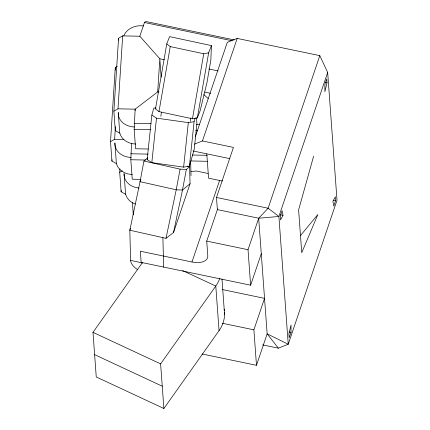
<?xml version="1.0" encoding="UTF-8"?>
<svg xmlns="http://www.w3.org/2000/svg" width="430" height="430" viewBox="0 0 430 430"><rect width="100%" height="100%" fill="white"/><g stroke="black" fill="none" stroke-linecap="round" stroke-linejoin="round"><path stroke-width="0.64" d="M291.019 332.374L291.035 324.983L288.89 333.959L289.17 337.824L291.019 332.374L289.051 331.965M140.916 179.391L132.236 179.213L130.811 159.745L131.521 143.48M148.28 149.017L135.595 148.758L134.171 129.29L135.127 109.166L157.692 91.912L159.025 91.939M211.436 45.607L210.84 60.238L206.948 82.635L200.16 110.639L197.354 117.884L192.463 118.798L158.976 111.617L155.488 108.903L166.77 43.876L169.576 36.631L211.436 45.607L208.631 52.852L197.354 117.884M116.406 163.61L111.945 161.094L110.521 141.62L115.283 67.505L117.336 66.328M119.766 133.16L115.305 130.639L113.88 111.166L118.567 38.227L122.674 35.883L139.815 36.227L159.82 58.776L164.405 59.727M111.945 161.094L112.031 159.756M110.521 141.62L114.627 139.272L115.444 126.587M115.305 130.639L115.477 127.963M113.88 111.166L117.987 108.822L122.674 35.883M125.592 194.29L121.131 191.769L119.707 172.301L119.922 168.952M121.131 191.769L121.217 190.431M140.212 181.879L140.374 179.305M157.692 91.912L159.82 58.776L161.169 77.19M196.548 117.858L196.924 123.727L194.247 149.151L189.404 166.222L183.631 167.13L151.811 162.658L147.167 159.573L151.854 115.057L153.859 107.984L155.848 108.263M151.811 162.658L156.499 118.142L151.854 115.057M183.631 167.13L188.319 122.614L194.091 121.701L195.193 117.825M189.404 166.222L194.091 121.701M158.976 111.617L170.253 46.585L166.77 43.876M192.463 118.798L203.745 53.766L208.631 52.852M137.53 269.589A17.178 9.218 18.7 0 1 130.607 260.327L129.822 230.217L140.051 181.675L143.937 161.024L147.791 157.805M187.249 166.157L189.614 166.69L186.362 169.404L180.111 169.146L176.225 189.802L165.996 238.338L129.822 230.217L130.467 228.314M186.362 169.404L182.476 190.055L173.526 232.528L165.996 238.338M327.02 82.743L324.876 91.719L324.892 84.328L326.736 78.878L327.02 82.743L325.053 82.334M313.604 156.267L298.613 209.926L301.742 252.711L317.861 214.505L300.489 235.581M147.167 159.573L147.705 157.686M139.815 36.227L144.469 22.5L145.808 21.5L234.156 39.92M195.365 136.654L227.303 42.35L237.188 38.421L319.802 55.642L327.671 72.46L337.012 200.235L288.24 344.242L278.361 348.171L262.623 344.892M194.43 144.141L202.46 140.949L237.188 38.421M173.526 232.528L190.06 183.723L189.614 166.69M261.284 253.738L250.625 285.203L141.158 262.381L140.341 251.227L191.979 261.994L219.59 180.471A17.178 9.218 18.7 0 0 222.654 180.944M327.671 72.46L278.898 216.467L258.683 218.22L217.376 209.609L216.489 197.467L233.442 147.409L202.46 140.949M191.979 261.994A17.178 9.218 18.7 0 0 207.787 255.705L206.722 241.101L217.623 208.921M250.625 285.203L248.029 249.712L258.688 218.246L268.126 208.233L319.802 55.642M202.078 353.976L256.484 365.317L253.888 329.826L264.547 298.361L222.595 289.61M256.484 365.317L267.143 333.852L258.683 218.22M335.642 200.617L333.798 206.067L332.895 201.385L335.357 196.757L335.642 200.617L333.675 200.208M155.488 108.903L155.956 107.699M283.015 215.317L280.553 219.945L280.269 216.086L282.112 210.635L283.015 215.317L280.392 214.769M224.53 312.433A39.372 32.401 -4.2 0 1 219.053 330.67L163.884 408.5L96.25 376.965L92.987 332.342L142.325 262.73M163.884 408.5L160.621 363.882L215.79 286.047A39.372 32.401 -4.2 0 0 219.837 278.172M190.06 183.723L182.476 190.055L176.225 189.802L140.051 181.675M119.707 172.301L122.27 170.834M190.968 171.543L196.257 171.011L208.061 173.473M117.987 108.822L135.127 109.166L135.224 110.483M134.219 123.319L150.935 123.657M196.397 124.576L199.74 124.646M134.171 129.29L150.865 129.629M195.618 130.532L197.617 130.575M114.627 139.272L123.856 139.46M130.86 153.773L148.243 154.123M192.371 155.015L207.083 155.316M130.811 159.745L145.501 160.041M190.92 160.96L207.62 161.298M156.499 118.142L188.319 122.614M144.469 22.5L232.162 40.78M208.899 69.004L218.064 70.918M204.793 92.117L210.684 93.342M193.022 150.968L229.744 158.622M219.59 180.471L208.572 178.176L206.792 153.838M216.489 197.467L268.126 208.233L278.898 216.467L288.24 344.242L267.143 333.852L278.361 348.171M206.722 241.101L248.029 249.712M222.423 323.263L253.888 329.826M170.253 46.585L203.745 53.766M143.937 161.024L180.111 169.146M130.607 260.327L142.696 263.042M182.578 270.561L215.79 286.047L219.053 330.67M92.987 332.342L160.621 363.882M94.616 354.653L162.255 386.188M203.739 94.573L208.19 98.551M221.987 279.086L224.567 314.378M132.402 202.525L133.305 214.86M118.567 38.227L118.712 40.178M115.283 67.505L115.477 70.101M190.657 161.723L191.017 175.633M162.895 237.645L163.663 267.084M190.318 121.486A17.178 1.365 -77.9 0 1 190.855 117.831M160.885 116.347A17.178 1.365 -77.9 0 1 161.449 112.171M139.035 188.034A17.178 14.136 -4.2 0 1 124.082 173.602L125.323 190.641A17.178 14.136 -4.2 0 0 135.359 204.035M131.129 157.423A17.178 14.136 -4.2 0 1 114.896 142.927L116.143 159.96A17.178 14.136 -4.2 0 0 132.37 174.462M134.482 126.968A17.178 14.136 -4.2 0 1 118.255 112.472L119.497 129.511A17.178 14.136 -4.2 0 0 135.73 144.007M123.759 35.883A17.178 14.136 -4.2 0 1 143.539 25.94M224.137 309.181A39.372 32.401 -4.2 0 1 224.342 310.476"/></g></svg>
